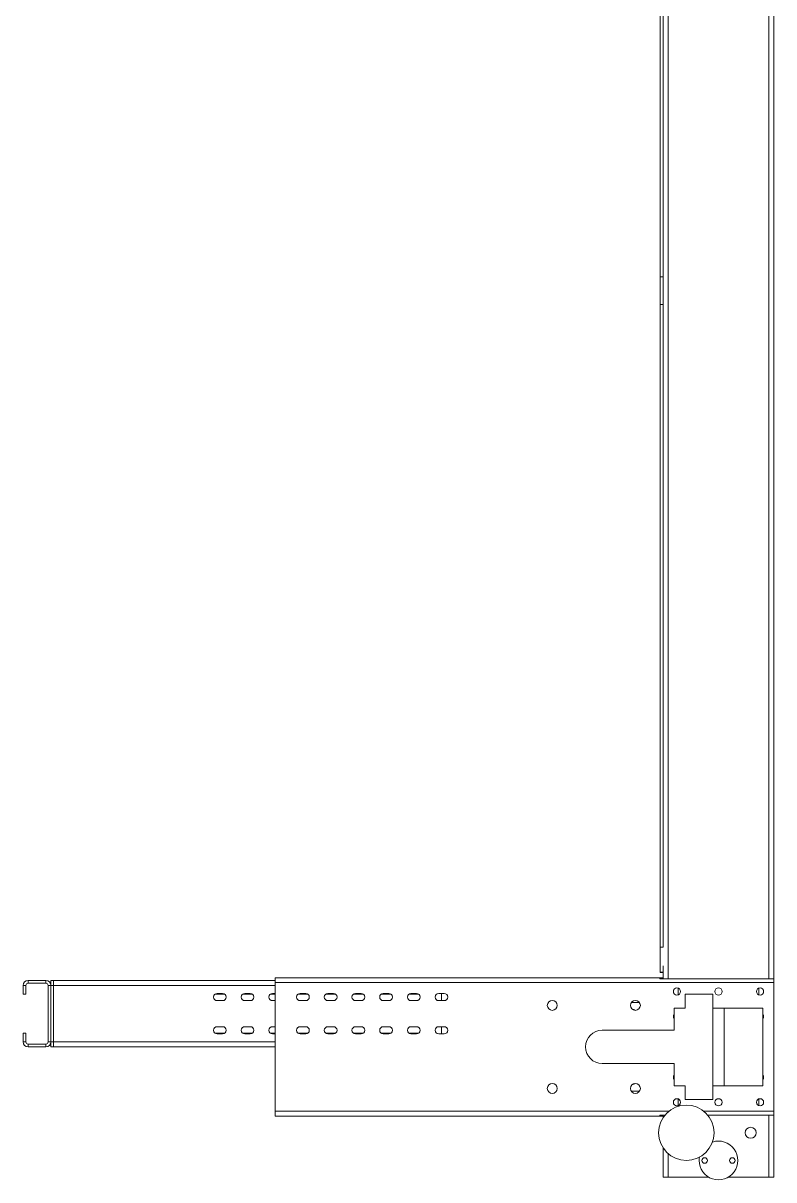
# Model space of a CAD drawing. Header units: millimetres. Extents: x -54 to 6594, y -112 to 3218.
# Drawn here: x 1536 to 2891, y -5 to 2083 of the extents above; entities that cross this region are included whole.
import ezdxf

# ---------------------------------------------------------------- set-up
doc = ezdxf.new("R2010")
doc.units = ezdxf.units.MM

# ---------------------------------------------------------------- blocks, each defined once
blk = doc.blocks.new('LKarkas_yandan')
at = {"color": 7, "linetype": 'Continuous', "lineweight": 15}
for p, q in [((1352.4, 358), (1352.4, 3030)), ((1147.4, 1625), (1147.4, 2735.2)), ((1152.4, 1625), (1152.4, 2719.5)), ((1152.4, 1625), (1147.4, 1625)), ((1147.4, 1575), (1147.4, 1625)), ((1152.4, 1575), (1152.4, 1625)), ((1147.4, 1575), (1147.4, 414.8)), ((1152.4, 1575), (1147.4, 1575)), ((1152.4, 430.5), (1152.4, 1575)), ((1152.4, 430.5), (1152.4, 414.8)), ((1147.4, 414.8), (1152.4, 414.8)), ((1147.4, 414.8), (1147.4, 370.1)), ((1152.4, 358), (1152.4, 381.2)), ((6.4, 355), (6.4, 350)), ((6.4, 355), (38.4, 355)), ((38.4, 350), (38.4, 355)), ((47.4, 355), (52.4, 355)), ((47.4, 346), (47.4, 355)), ((52.4, 346), (52.4, 355)), ((52.4, 355), (452.4, 355)), ((452.4, 351), (452.4, 360)), ((452.4, 360), (1146.4, 360)), ((1146.4, 359.1), (1146.4, 360)), ((1146.4, 360), (1151.4, 360)), ((1146.4, 358), (1146.4, 359.1)), ((1352.4, 358), (1146.4, 358)), ((1147.4, 370.1), (1152.4, 370.1)), ((1147.4, 369.2), (1147.4, 370.1)), ((1147.4, 369.2), (1152.4, 369.2)), ((1151.4, 358), (1151.4, 360)), ((1352.4, 351), (1352.4, 358)), ((2.4, 346), (-2.6, 346)), ((-2.6, 330), (-2.6, 346)), ((2.4, 330), (2.4, 346)), ((6.4, 350), (38.4, 350)), ((42.4, 346), (42.4, 244)), ((47.4, 346), (42.4, 346)), ((47.4, 346), (47.4, 244)), ((52.4, 346), (47.4, 346)), ((52.4, 244), (52.4, 346)), ((452.4, 119), (452.4, 351)), ((452.4, 351), (1352.4, 351)), ((1179.4, 328.8), (1179.4, 341.2)), ((1325.4, 328.8), (1325.4, 341.2)), ((1352.4, 119), (1352.4, 351)), ((2.4, 330), (-2.6, 330)), ((343.2, 330), (361.5, 330)), ((357.4, 331.5), (347.4, 331.5)), ((347.4, 318.5), (357.4, 318.5)), ((393.2, 330), (411.5, 330)), ((407.4, 331.5), (397.4, 331.5)), ((397.4, 318.5), (407.4, 318.5)), ((443.2, 330), (452.4, 330)), ((452.4, 331.5), (447.4, 331.5)), ((447.4, 318.5), (452.4, 318.5)), ((493.2, 330), (511.5, 330)), ((507.4, 331.5), (497.4, 331.5)), ((497.4, 318.5), (507.4, 318.5)), ((543.2, 330), (561.5, 330)), ((557.4, 331.5), (547.4, 331.5)), ((547.4, 318.5), (557.4, 318.5)), ((593.2, 330), (611.5, 330)), ((607.4, 331.5), (597.4, 331.5)), ((597.4, 318.5), (607.4, 318.5)), ((643.2, 330), (661.5, 330)), ((657.4, 331.5), (647.4, 331.5)), ((647.4, 318.5), (657.4, 318.5)), ((693.2, 330), (711.5, 330)), ((707.4, 331.5), (697.4, 331.5)), ((697.4, 318.5), (707.4, 318.5)), ((757.4, 331.5), (747.4, 331.5)), ((747.4, 318.5), (757.4, 318.5)), ((752.4, 318.5), (752.4, 331.5)), ((1109.8, 315), (1094.9, 315)), ((1192.4, 330), (1192.4, 305)), ((1242.4, 330), (1192.4, 330)), ((1242.4, 140), (1242.4, 330)), ((1096.9, 302.8), (1097.1, 302.8)), ((1172.4, 305), (1172.4, 265)), ((1192.4, 305), (1172.4, 305)), ((1242.4, 305), (1262.4, 305)), ((1332.4, 305), (1262.4, 305)), ((1262.4, 305), (1262.4, 165)), ((1332.4, 305), (1332.4, 165)), ((357.4, 271.5), (347.4, 271.5)), ((407.4, 271.5), (397.4, 271.5)), ((452.4, 271.5), (447.4, 271.5)), ((507.4, 271.5), (497.4, 271.5)), ((557.4, 271.5), (547.4, 271.5)), ((607.4, 271.5), (597.4, 271.5)), ((657.4, 271.5), (647.4, 271.5)), ((707.4, 271.5), (697.4, 271.5)), ((757.4, 271.5), (747.4, 271.5)), ((752.4, 258.5), (752.4, 271.5)), ((-2.6, 260), (2.4, 260)), ((-2.6, 244), (-2.6, 260)), ((2.4, 244), (2.4, 260)), ((343.2, 260), (361.5, 260)), ((347.4, 258.5), (357.4, 258.5)), ((393.2, 260), (411.5, 260)), ((397.4, 258.5), (407.4, 258.5)), ((443.2, 260), (452.4, 260)), ((447.4, 258.5), (452.4, 258.5)), ((493.2, 260), (511.5, 260)), ((497.4, 258.5), (507.4, 258.5)), ((543.2, 260), (561.5, 260)), ((547.4, 258.5), (557.4, 258.5)), ((593.2, 260), (611.5, 260)), ((597.4, 258.5), (607.4, 258.5)), ((643.2, 260), (661.5, 260)), ((647.4, 258.5), (657.4, 258.5)), ((693.2, 260), (711.5, 260)), ((697.4, 258.5), (707.4, 258.5)), ((747.4, 258.5), (757.4, 258.5)), ((1042.4, 265), (1172.4, 265)), ((-2.6, 244), (2.4, 244)), ((6.4, 240), (6.4, 235)), ((38.4, 240), (6.4, 240)), ((38.4, 235), (6.4, 235)), ((38.4, 235), (38.4, 240)), ((42.4, 244), (47.4, 244)), ((47.4, 235), (47.4, 244)), ((47.4, 244), (52.4, 244)), ((52.4, 235), (47.4, 235)), ((52.4, 235), (52.4, 244)), ((52.4, 235), (452.4, 235)), ((1042.4, 205), (1172.4, 205)), ((1172.4, 205), (1172.4, 165)), ((1097.1, 167.2), (1096.9, 167.2)), ((1094.9, 155), (1109.8, 155)), ((1192.4, 165), (1172.4, 165)), ((1192.4, 165), (1192.4, 140)), ((1262.4, 165), (1242.4, 165)), ((1332.4, 165), (1262.4, 165)), ((1179.4, 128.8), (1179.4, 141.2)), ((1192.4, 140), (1242.4, 140)), ((1325.4, 128.8), (1325.4, 141.2)), ((452.4, 110), (452.4, 119)), ((452.4, 110), (1146.4, 110)), ((1146.4, 112), (1155.9, 112)), ((1146.4, 110.9), (1146.4, 112)), ((1146.4, 110), (1146.4, 110.9)), ((1146.4, 110), (1151.4, 110)), ((1151.4, 110), (1151.4, 112)), ((1152.4, 107.1), (1152.4, 112)), ((1232.8, 112), (1352.4, 112)), ((1352.4, 112), (1352.4, 119)), ((1352.4, 0), (1352.4, 112)), ((1152.4, 0), (1152.4, 52.9)), ((1161.4, 0), (1152.4, 0)), ((1234.3, 0), (1161.4, 0)), ((1343.4, 0), (1270.4, 0)), ((1352.4, 0), (1343.4, 0))]:
    blk.add_line(p, q, dxfattribs=at)
at = {"color": 8, "linetype": 'Continuous', "lineweight": 15}
for p, q in [((1161.4, 358), (1161.4, 3020)), ((1343.4, 358), (1343.4, 3020.1)), ((52.4, 346), (452.4, 346)), ((52.4, 244), (452.4, 244)), ((452.4, 119), (1163.1, 119)), ((1225.7, 119), (1352.4, 119)), ((1343.4, 0), (1343.4, 112)), ((1161.4, 0), (1161.4, 42.4))]:
    blk.add_line(p, q, dxfattribs=at)
at = {"color": 7, "linetype": 'Continuous', "lineweight": 15, "flags": 128}
blk.add_lwpolyline([(1217.9, 35.9), (1217.5, 33.5), (1217.4, 30)], dxfattribs=at)
at = {"color": 7, "linetype": 'Continuous', "lineweight": 15}
for centre, radius in [((1177.4, 335), 6.5), ((1252.4, 335), 6.5), ((1327.4, 335), 6.5), ((952.4, 310), 9), ((1102.4, 310), 9), ((952.4, 160), 9), ((1102.4, 160), 9), ((1194.4, 80), 50), ((1177.4, 135), 6.5), ((1252.4, 135), 6.5), ((1327.4, 135), 6.5), ((1310.4, 80), 10), ((1227.4, 30), 5), ((1277.4, 30), 5)]:
    blk.add_circle(centre, radius, dxfattribs=at)
for centre, radius, start, end in [((6.4, 346), 9, 90, 180), ((38.4, 346), 9, 0, 90), ((6.4, 346), 4, 90, 180), ((38.4, 346), 4, 0, 90), ((347.4, 325), 6.5, 90, 270), ((357.4, 325), 6.5, 270, 90), ((397.4, 325), 6.5, 90, 270), ((407.4, 325), 6.5, 270, 90), ((447.4, 325), 6.5, 90, 270), ((497.4, 325), 6.5, 90, 270), ((507.4, 325), 6.5, 270, 90), ((547.4, 325), 6.5, 90, 270), ((557.4, 325), 6.5, 270, 90), ((597.4, 325), 6.5, 90, 270), ((607.4, 325), 6.5, 270, 90), ((647.4, 325), 6.5, 90, 270), ((657.4, 325), 6.5, 270, 90), ((697.4, 325), 6.5, 90, 270), ((707.4, 325), 6.5, 270, 90), ((747.4, 325), 6.5, 90, 270), ((757.4, 325), 6.5, 270, 90), ((1096.2, 293.9), 9, 52.8523, 84), ((1179.9, 290), 9, 146.4427, 213.5573), ((1324.9, 290), 9, 326.4427, 33.5573), ((347.4, 265), 6.5, 90, 270), ((357.4, 265), 6.5, 270, 90), ((397.4, 265), 6.5, 90, 270), ((407.4, 265), 6.5, 270, 90), ((447.4, 265), 6.5, 90, 270), ((497.4, 265), 6.5, 90, 270), ((507.4, 265), 6.5, 270, 90), ((547.4, 265), 6.5, 90, 270), ((557.4, 265), 6.5, 270, 90), ((597.4, 265), 6.5, 90, 270), ((607.4, 265), 6.5, 270, 90), ((647.4, 265), 6.5, 90, 270), ((657.4, 265), 6.5, 270, 90), ((697.4, 265), 6.5, 90, 270), ((707.4, 265), 6.5, 270, 90), ((747.4, 265), 6.5, 90, 270), ((757.4, 265), 6.5, 270, 90), ((1042.4, 235), 30, 90, 270), ((6.4, 244), 9, 180, 270), ((6.4, 244), 4, 180, 270), ((38.4, 244), 4, 270, 0), ((38.4, 244), 9, 270, 0), ((1096.2, 176.1), 9, 276, 307.1477), ((1179.9, 180), 9, 146.4427, 213.5573), ((1324.9, 180), 9, 326.4427, 33.5573), ((1252.4, 30), 35, 180, 108.1175)]:
    blk.add_arc(centre, radius, start, end, dxfattribs=at)

msp = doc.modelspace()

# ---------------------------------------------------------------- block references
msp.add_blockref('LKarkas_yandan', (1538.5, 0))

doc.saveas('drawing.dxf')
